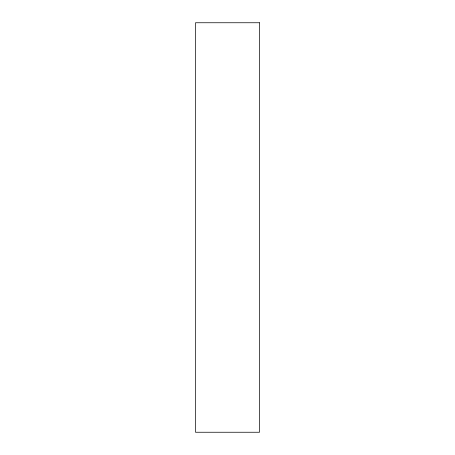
<?xml version="1.0" encoding="UTF-8"?>
<svg xmlns="http://www.w3.org/2000/svg" width="455" height="455" viewBox="0 0 455 455"><rect width="100%" height="100%" fill="white"/><g stroke="black" fill="none" stroke-linecap="round" stroke-linejoin="round"><path stroke-width="0.68" d="M259.492 22.75L195.508 22.75L195.508 432.25L259.492 432.25L259.492 22.75"/></g></svg>
